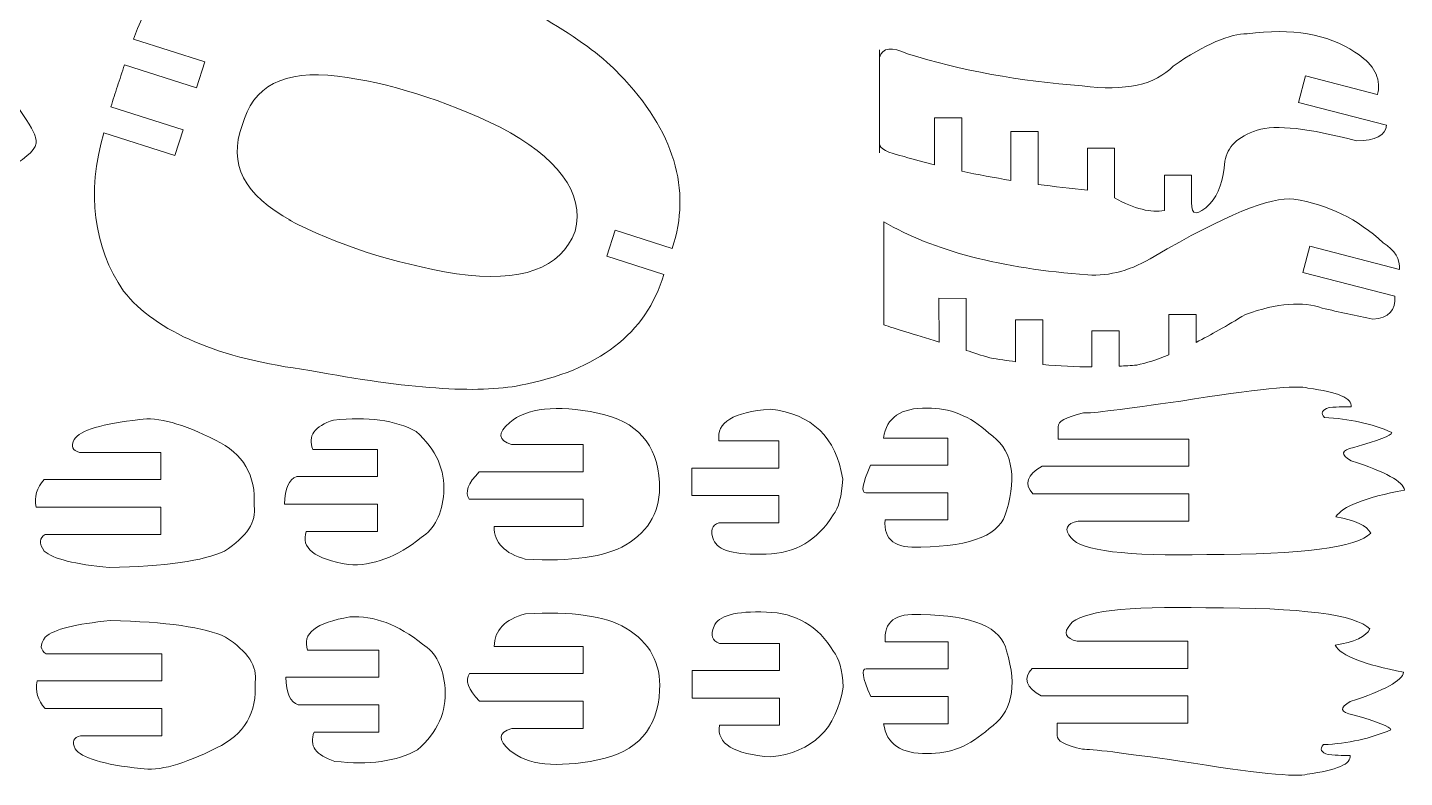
# Model space of a CAD drawing. Header units: inches. Extents: x -312 to -10, y -67 to 333.
# Drawn here: x -156.8 to -11.6, y -67 to 12.1 of the extents above; entities that cross this region are included whole.
import ezdxf

# ---------------------------------------------------------------- set-up
doc = ezdxf.new("R2010")
doc.units = ezdxf.units.IN
doc.header["$MEASUREMENT"] = 0
doc.layers.add('Layer 1', color=7, linetype='Continuous')

msp = doc.modelspace()

# ---------------------------------------------------------------- linework, layer by layer
at = {"layer": 'Layer 1', "color": 1, "lineweight": 9}
for points, knots in [([(-191.87, -20.74), (-190.09, -21.42), (-186.96, -20.32), (-182.48, -17.42), (-182.48, -17.42), (-177.32, -13.56), (-174.57, -11.48), (-174.25, -11.19), (-174.25, -11.19), (-171.8, -8.82), (-168.48, -6.81), (-164.28, -5.18), (-164.28, -5.18), (-161.92, -3.92), (-159.79, -2.91), (-157.89, -2.14), (-157.89, -2.14), (-156.31, -1.17), (-155.68, -0.28), (-155.98, 0.53), (-155.98, 0.53), (-155.96, 1.08), (-158.35, 4.61), (-163.15, 11.11), (-163.15, 11.11), (-164.74, 14.05), (-164.75, 16.21), (-163.19, 17.59), (-163.19, 17.59), (-162.57, 18.67), (-160.79, 19.52), (-157.85, 20.15), (-157.85, 20.15), (-153.98, 20.68), (-149.4, 21.82), (-144.1, 23.59), (-144.1, 23.59), (-140.14, 24.94), (-136.7, 27.59), (-133.78, 31.56), (-133.78, 31.56), (-132.76, 33.31), (-132.02, 35.27), (-131.56, 37.45)], [0, 0, 0, 0, 0.090909, 0.090909, 0.090909, 0.090909, 0.181818, 0.181818, 0.181818, 0.181818, 0.272727, 0.272727, 0.272727, 0.272727, 0.363636, 0.363636, 0.363636, 0.363636, 0.454545, 0.454545, 0.454545, 0.454545, 0.545455, 0.545455, 0.545455, 0.545455, 0.636364, 0.636364, 0.636364, 0.636364, 0.727273, 0.727273, 0.727273, 0.727273, 0.818182, 0.818182, 0.818182, 0.818182, 0.909091, 0.909091, 0.909091, 0.909091, 1, 1, 1, 1]), ([(-145.65, 10.88), (-143.45, 17.12), (-139.67, 21.25), (-134.31, 23.29), (-134.31, 23.29), (-128.96, 24.81), (-122, 23.29), (-113.44, 18.75), (-113.44, 18.75), (-103.89, 14.39), (-97.55, 10.54), (-94.42, 7.21), (-94.42, 7.21), (-88.62, 1.2), (-86.77, -4.96), (-88.84, -11.18)], [0, 0, 0, 0, 0.25, 0.25, 0.25, 0.25, 0.5, 0.5, 0.5, 0.5, 0.75, 0.75, 0.75, 0.75, 1, 1, 1, 1]), ([(-64.01, 9.34), (-58.37, 7.58), (-52.23, 6.46), (-45.59, 5.97), (-45.59, 5.97), (-41.05, 5.38), (-37.86, 6.08), (-36.01, 8.06), (-36.01, 8.06), (-32.6, 10.37), (-29.99, 11.5), (-28.2, 11.45), (-28.2, 11.45), (-23.5, 12.09), (-19.71, 11.45), (-16.84, 9.51), (-16.84, 9.51), (-15.04, 8.41), (-14.22, 7.1), (-14.37, 5.56), (-14.37, 5.56), (-14.4, 5.28), (-14.44, 5.1), (-14.49, 5.04)], [0, 0, 0, 0, 0.166667, 0.166667, 0.166667, 0.166667, 0.333333, 0.333333, 0.333333, 0.333333, 0.5, 0.5, 0.5, 0.5, 0.666667, 0.666667, 0.666667, 0.666667, 0.833333, 0.833333, 0.833333, 0.833333, 1, 1, 1, 1]), ([(-145.65, 10.88), (-145.65, 10.88), (-138.14, 8.49), (-138.14, 8.49), (-138.14, 8.49), (-138.14, 8.49), (-139.01, 5.76), (-139.01, 5.76), (-139.01, 5.76), (-139.01, 5.76), (-146.6, 8.17), (-146.6, 8.17)], [0, 0, 0, 0, 0.333333, 0.333333, 0.333333, 0.333333, 0.666667, 0.666667, 0.666667, 0.666667, 1, 1, 1, 1]), ([(-99.09, -9.37), (-98.01, -5.29), (-101.04, -1.5), (-106.99, 1.62), (-106.99, 1.62), (-113, 4.52), (-118.72, 6.31), (-124.14, 6.99)], [0, 0, 0, 0, 0.5, 0.5, 0.5, 0.5, 1, 1, 1, 1]), ([(-13.5, 1.82), (-13.5, 1.82), (-22.78, 4.23), (-22.78, 4.23), (-22.78, 4.23), (-22.78, 4.23), (-22.06, 7.01), (-22.06, 7.01), (-22.06, 7.01), (-22.06, 7.01), (-14.49, 5.04), (-14.49, 5.04)], [0, 0, 0, 0, 0.333333, 0.333333, 0.333333, 0.333333, 0.666667, 0.666667, 0.666667, 0.666667, 1, 1, 1, 1]), ([(-148.04, 3.77), (-148.04, 3.77), (-140.42, 1.34), (-140.42, 1.34), (-140.42, 1.34), (-140.42, 1.34), (-141.29, -1.39), (-141.29, -1.39), (-141.29, -1.39), (-141.29, -1.39), (-148.79, 1), (-148.79, 1)], [0, 0, 0, 0, 0.333333, 0.333333, 0.333333, 0.333333, 0.666667, 0.666667, 0.666667, 0.666667, 1, 1, 1, 1]), ([(-61.19, -2.35), (-61.19, -2.35), (-61.19, 2.61), (-61.19, 2.61), (-61.19, 2.61), (-61.19, 2.61), (-58.31, 2.61), (-58.31, 2.61), (-58.31, 2.61), (-58.31, 2.61), (-58.31, -3.02), (-58.31, -3.02)], [0, 0, 0, 0, 0.333333, 0.333333, 0.333333, 0.333333, 0.666667, 0.666667, 0.666667, 0.666667, 1, 1, 1, 1]), ([(-13.5, 1.82), (-13.6, 0.77), (-14.67, 0.17), (-16.69, 0.16), (-16.69, 0.16), (-21.67, 1.51), (-25.16, 1.89), (-27.15, 1.3), (-27.15, 1.3), (-29.2, 0.61), (-30.33, -0.49), (-30.55, -1.97)], [0, 0, 0, 0, 0.333333, 0.333333, 0.333333, 0.333333, 0.666667, 0.666667, 0.666667, 0.666667, 1, 1, 1, 1]), ([(-148.79, 1), (-150.6, -5.37), (-149.9, -10.93), (-146.7, -15.68), (-146.7, -15.68), (-143.21, -20.02), (-136.66, -22.8), (-127.04, -24.03), (-127.04, -24.03), (-116.72, -25.99), (-109.33, -26.51), (-104.85, -25.6), (-104.85, -25.6), (-96.65, -24.04), (-91.61, -20.18), (-89.71, -13.91)], [0, 0, 0, 0, 0.25, 0.25, 0.25, 0.25, 0.5, 0.5, 0.5, 0.5, 0.75, 0.75, 0.75, 0.75, 1, 1, 1, 1]), ([(-53.12, -4), (-53.12, -4), (-53.12, 1.16), (-53.12, 1.16), (-53.12, 1.16), (-53.12, 1.16), (-50.25, 1.16), (-50.25, 1.16), (-50.25, 1.16), (-50.25, 1.16), (-50.25, -4.42), (-50.25, -4.42)], [0, 0, 0, 0, 0.333333, 0.333333, 0.333333, 0.333333, 0.666667, 0.666667, 0.666667, 0.666667, 1, 1, 1, 1]), ([(-66.98, -0.12), (-67.01, -0.63), (-66.14, -1.08), (-64.37, -1.49), (-64.37, -1.49), (-63.32, -1.8), (-62.27, -2.08), (-61.19, -2.35)], [0, 0, 0, 0, 0.5, 0.5, 0.5, 0.5, 1, 1, 1, 1]), ([(-45.06, -5.02), (-45.06, -5.02), (-45.06, -0.59), (-45.06, -0.59), (-45.06, -0.59), (-45.06, -0.59), (-42.19, -0.59), (-42.19, -0.59), (-42.19, -0.59), (-42.19, -0.59), (-42.19, -5.85), (-42.19, -5.85)], [0, 0, 0, 0, 0.333333, 0.333333, 0.333333, 0.333333, 0.666667, 0.666667, 0.666667, 0.666667, 1, 1, 1, 1]), ([(-34.07, -6.32), (-34.1, -7.74), (-33.44, -7.78), (-32.1, -6.45), (-32.1, -6.45), (-31.22, -5.46), (-30.7, -3.97), (-30.55, -1.97)], [0, 0, 0, 0, 0.5, 0.5, 0.5, 0.5, 1, 1, 1, 1]), ([(-36.94, -7.17), (-36.94, -7.17), (-36.94, -3.44), (-36.94, -3.44), (-36.94, -3.44), (-36.94, -3.44), (-34.07, -3.44), (-34.07, -3.44), (-34.07, -3.44), (-34.07, -3.44), (-34.07, -6.32), (-34.07, -6.32)], [0, 0, 0, 0, 0.333333, 0.333333, 0.333333, 0.333333, 0.666667, 0.666667, 0.666667, 0.666667, 1, 1, 1, 1]), ([(-66.53, -8.36), (-61.34, -11.42), (-54.17, -13.29), (-45.02, -13.97), (-45.02, -13.97), (-42.7, -14.12), (-40.36, -13.46), (-38.01, -12.01), (-38.01, -12.01), (-30.58, -7.69), (-25.67, -5.68), (-23.28, -5.97), (-23.28, -5.97), (-19.68, -6.54), (-16.54, -8.08), (-13.86, -10.57), (-13.86, -10.57), (-12.63, -11.39), (-12.05, -12.33), (-12.15, -13.39)], [0, 0, 0, 0, 0.2, 0.2, 0.2, 0.2, 0.4, 0.4, 0.4, 0.4, 0.6, 0.6, 0.6, 0.6, 0.8, 0.8, 0.8, 0.8, 1, 1, 1, 1]), ([(-99.09, -9.37), (-100.57, -13.31), (-104.73, -14.81), (-111.6, -13.86), (-111.6, -13.86), (-118.38, -12.69), (-124.27, -10.79), (-129.26, -8.16)], [0, 0, 0, 0, 0.5, 0.5, 0.5, 0.5, 1, 1, 1, 1]), ([(-88.84, -11.18), (-88.84, -11.18), (-94.87, -9.26), (-94.87, -9.26), (-94.87, -9.26), (-94.87, -9.26), (-95.74, -12), (-95.74, -12), (-95.74, -12), (-95.74, -12), (-89.71, -13.91), (-89.71, -13.91)], [0, 0, 0, 0, 0.333333, 0.333333, 0.333333, 0.333333, 0.666667, 0.666667, 0.666667, 0.666667, 1, 1, 1, 1]), ([(-12.63, -16.22), (-12.63, -16.22), (-22.33, -13.71), (-22.33, -13.71), (-22.33, -13.71), (-22.33, -13.71), (-21.61, -10.94), (-21.61, -10.94), (-21.61, -10.94), (-21.61, -10.94), (-12.15, -13.39), (-12.15, -13.39)], [0, 0, 0, 0, 0.333333, 0.333333, 0.333333, 0.333333, 0.666667, 0.666667, 0.666667, 0.666667, 1, 1, 1, 1]), ([(-60.7, -21.05), (-60.7, -21.05), (-60.71, -16.43), (-60.71, -16.43), (-60.71, -16.43), (-60.71, -16.43), (-57.84, -16.44), (-57.84, -16.44), (-57.84, -16.44), (-57.84, -16.44), (-57.83, -21.93), (-57.83, -21.93)], [0, 0, 0, 0, 0.333333, 0.333333, 0.333333, 0.333333, 0.666667, 0.666667, 0.666667, 0.666667, 1, 1, 1, 1]), ([(-12.63, -16.22), (-12.52, -17.71), (-13.29, -18.52), (-14.94, -18.63), (-14.94, -18.63), (-16.7, -18.27), (-18.5, -17.88), (-20.31, -17.47), (-20.31, -17.47), (-22.31, -16.72), (-25, -16.94), (-28.39, -18.13), (-28.39, -18.13), (-30.41, -19.37), (-32, -20.28), (-33.59, -21.08)], [0, 0, 0, 0, 0.25, 0.25, 0.25, 0.25, 0.5, 0.5, 0.5, 0.5, 0.75, 0.75, 0.75, 0.75, 1, 1, 1, 1]), ([(-52.64, -23.12), (-52.64, -23.12), (-52.64, -18.72), (-52.64, -18.72), (-52.64, -18.72), (-52.64, -18.72), (-49.77, -18.72), (-49.77, -18.72), (-49.77, -18.72), (-49.77, -18.72), (-49.76, -23.43), (-49.76, -23.43)], [0, 0, 0, 0, 0.333333, 0.333333, 0.333333, 0.333333, 0.666667, 0.666667, 0.666667, 0.666667, 1, 1, 1, 1]), ([(-36.46, -22.4), (-36.46, -22.4), (-36.47, -18.13), (-36.47, -18.13), (-36.47, -18.13), (-36.47, -18.13), (-33.6, -18.13), (-33.6, -18.13), (-33.6, -18.13), (-33.6, -18.13), (-33.59, -21.08), (-33.59, -21.08)], [0, 0, 0, 0, 0.333333, 0.333333, 0.333333, 0.333333, 0.666667, 0.666667, 0.666667, 0.666667, 1, 1, 1, 1]), ([(-44.58, -23.66), (-44.58, -23.66), (-44.58, -19.88), (-44.58, -19.88), (-44.58, -19.88), (-44.58, -19.88), (-41.71, -19.88), (-41.71, -19.88), (-41.71, -19.88), (-41.71, -19.88), (-41.71, -23.59), (-41.71, -23.59)], [0, 0, 0, 0, 0.333333, 0.333333, 0.333333, 0.333333, 0.666667, 0.666667, 0.666667, 0.666667, 1, 1, 1, 1]), ([(-52.64, -23.12), (-53.49, -23.01), (-54.47, -22.86), (-55.34, -22.72), (-55.34, -22.72), (-56.24, -22.44), (-57.03, -22.18), (-57.83, -21.93)], [0, 0, 0, 0, 0.5, 0.5, 0.5, 0.5, 1, 1, 1, 1]), ([(-36.46, -22.4), (-37.69, -22.9), (-38.92, -23.29), (-39.85, -23.47), (-39.85, -23.47), (-40.47, -23.52), (-41.08, -23.56), (-41.71, -23.59)], [0, 0, 0, 0, 0.5, 0.5, 0.5, 0.5, 1, 1, 1, 1]), ([(-46.03, -39.92), (-47.3, -40.2), (-47.54, -40.79), (-46.76, -41.7), (-46.76, -41.7), (-45.71, -43.06), (-40.94, -43.64), (-32.46, -43.44), (-32.46, -43.44), (-22.37, -43.46), (-16.61, -42.72), (-15.18, -41.21), (-15.18, -41.21), (-15.56, -40.4), (-16.79, -39.82), (-18.85, -39.48), (-18.85, -39.48), (-18.19, -38.38), (-15.78, -37.44), (-11.62, -36.66), (-11.62, -36.66), (-11.74, -35.76), (-13.61, -34.73), (-17.23, -33.56), (-17.23, -33.56), (-18.4, -32.9), (-18.31, -32.43), (-16.95, -32.15), (-16.95, -32.15), (-14.35, -31.44), (-13.02, -30.91), (-12.95, -30.58), (-12.95, -30.58), (-15.1, -29.65), (-17.47, -29.12), (-20.06, -29), (-20.06, -29), (-20.49, -28.55), (-20.33, -28.2), (-19.57, -27.96), (-19.57, -27.96), (-18.52, -27.87), (-17.74, -27.85), (-17.23, -27.87), (-17.23, -27.87), (-17.11, -26.97), (-18.63, -26.32), (-21.8, -25.9), (-21.8, -25.9), (-22.82, -25.55), (-27.29, -26.01), (-35.21, -27.27), (-35.21, -27.27), (-41.21, -28.14), (-44.63, -28.56), (-45.47, -28.52), (-45.47, -28.52), (-47.32, -28.95), (-48.21, -29.43), (-48.13, -29.97), (-48.13, -29.97), (-48.13, -30.41), (-48.13, -30.84), (-48.13, -31.28)], [0, 0, 0, 0, 0.0625, 0.0625, 0.0625, 0.0625, 0.125, 0.125, 0.125, 0.125, 0.1875, 0.1875, 0.1875, 0.1875, 0.25, 0.25, 0.25, 0.25, 0.3125, 0.3125, 0.3125, 0.3125, 0.375, 0.375, 0.375, 0.375, 0.4375, 0.4375, 0.4375, 0.4375, 0.5, 0.5, 0.5, 0.5, 0.5625, 0.5625, 0.5625, 0.5625, 0.625, 0.625, 0.625, 0.625, 0.6875, 0.6875, 0.6875, 0.6875, 0.75, 0.75, 0.75, 0.75, 0.8125, 0.8125, 0.8125, 0.8125, 0.875, 0.875, 0.875, 0.875, 0.9375, 0.9375, 0.9375, 0.9375, 1, 1, 1, 1]), ([(-154.95, -41.33), (-155.61, -41.69), (-155.65, -42.27), (-155.07, -43.09), (-155.07, -43.09), (-154.13, -43.91), (-151.84, -44.48), (-148.21, -44.82), (-148.21, -44.82), (-142.3, -44.7), (-138.24, -44.12), (-136.05, -43.09), (-136.05, -43.09), (-133.69, -41.55), (-132.66, -39.97), (-132.94, -38.33), (-132.94, -38.33), (-132.71, -35.1), (-134.07, -32.79), (-137.02, -31.4), (-137.02, -31.4), (-140.45, -29.65), (-143.1, -28.92), (-144.98, -29.22), (-144.98, -29.22), (-148.96, -29.65), (-151.28, -30.35), (-151.92, -31.31), (-151.92, -31.31), (-152.27, -32.04), (-152.08, -32.5), (-151.36, -32.68)], [0, 0, 0, 0, 0.125, 0.125, 0.125, 0.125, 0.25, 0.25, 0.25, 0.25, 0.375, 0.375, 0.375, 0.375, 0.5, 0.5, 0.5, 0.5, 0.625, 0.625, 0.625, 0.625, 0.75, 0.75, 0.75, 0.75, 0.875, 0.875, 0.875, 0.875, 1, 1, 1, 1]), ([(-126.74, -32.37), (-127.31, -30.95), (-126.58, -29.92), (-124.56, -29.28), (-124.56, -29.28), (-120.95, -28.88), (-118.05, -29.28), (-115.84, -30.49), (-115.84, -30.49), (-113.74, -32.37), (-112.77, -34.52), (-112.93, -36.94), (-112.93, -36.94), (-113.1, -39.18), (-113.9, -40.76), (-115.31, -41.66), (-115.31, -41.66), (-117.87, -43.71), (-120.43, -44.67), (-122.99, -44.52), (-122.99, -44.52), (-126.57, -43.91), (-128.05, -42.74), (-127.43, -41.01)], [0, 0, 0, 0, 0.166667, 0.166667, 0.166667, 0.166667, 0.333333, 0.333333, 0.333333, 0.333333, 0.5, 0.5, 0.5, 0.5, 0.666667, 0.666667, 0.666667, 0.666667, 0.833333, 0.833333, 0.833333, 0.833333, 1, 1, 1, 1]), ([(-107.62, -40.5), (-107.61, -42.21), (-106.51, -43.35), (-104.33, -43.93), (-104.33, -43.93), (-99.45, -44.21), (-95.93, -43.71), (-93.74, -42.44), (-93.74, -42.44), (-91.21, -40.92), (-90.03, -38.73), (-90.19, -35.87), (-90.19, -35.87), (-90.39, -31.81), (-92.56, -29.36), (-96.69, -28.53), (-96.69, -28.53), (-101.08, -27.66), (-104.18, -27.99), (-105.98, -29.54), (-105.98, -29.54), (-107.29, -30.64), (-107.22, -31.42), (-105.78, -31.86)], [0, 0, 0, 0, 0.166667, 0.166667, 0.166667, 0.166667, 0.333333, 0.333333, 0.333333, 0.333333, 0.5, 0.5, 0.5, 0.5, 0.666667, 0.666667, 0.666667, 0.666667, 0.833333, 0.833333, 0.833333, 0.833333, 1, 1, 1, 1]), ([(-83.91, -31.46), (-84.2, -29.52), (-82.4, -28.41), (-78.49, -28.13), (-78.49, -28.13), (-74.09, -28.62), (-71.55, -31.08), (-70.86, -35.5), (-70.86, -35.5), (-70.95, -37.32), (-71.29, -38.57), (-71.87, -39.25), (-71.87, -39.25), (-73.5, -41.95), (-75.85, -43.34), (-78.94, -43.4), (-78.94, -43.4), (-82.21, -43.53), (-84.05, -43.03), (-84.47, -41.91), (-84.47, -41.91), (-84.88, -40.96), (-84.69, -40.35), (-83.91, -40.11)], [0, 0, 0, 0, 0.166667, 0.166667, 0.166667, 0.166667, 0.333333, 0.333333, 0.333333, 0.333333, 0.5, 0.5, 0.5, 0.5, 0.666667, 0.666667, 0.666667, 0.666667, 0.833333, 0.833333, 0.833333, 0.833333, 1, 1, 1, 1]), ([(-66.55, -31.17), (-66.25, -29), (-64.72, -27.95), (-61.95, -28.03), (-61.95, -28.03), (-59.59, -27.96), (-57.42, -28.84), (-55.44, -30.65), (-55.44, -30.65), (-53.05, -32.28), (-52.43, -35), (-53.58, -38.83), (-53.58, -38.83), (-54.12, -41.32), (-57.14, -42.6), (-62.63, -42.66), (-62.63, -42.66), (-65.31, -42.86), (-66.56, -41.91), (-66.39, -39.81)], [0, 0, 0, 0, 0.2, 0.2, 0.2, 0.2, 0.4, 0.4, 0.4, 0.4, 0.6, 0.6, 0.6, 0.6, 0.8, 0.8, 0.8, 0.8, 1, 1, 1, 1]), ([(-105.78, -31.86), (-105.78, -31.86), (-98.23, -31.86), (-98.23, -31.86), (-98.23, -31.86), (-98.23, -31.86), (-98.23, -34.73), (-98.23, -34.73), (-98.23, -34.73), (-98.23, -34.73), (-109.19, -34.73), (-109.19, -34.73)], [0, 0, 0, 0, 0.333333, 0.333333, 0.333333, 0.333333, 0.666667, 0.666667, 0.666667, 0.666667, 1, 1, 1, 1]), ([(-86.77, -34.33), (-86.77, -34.33), (-77.58, -34.33), (-77.58, -34.33), (-77.58, -34.33), (-77.58, -34.33), (-77.58, -31.46), (-77.58, -31.46), (-77.58, -31.46), (-77.58, -31.46), (-83.91, -31.46), (-83.91, -31.46)], [0, 0, 0, 0, 0.333333, 0.333333, 0.333333, 0.333333, 0.666667, 0.666667, 0.666667, 0.666667, 1, 1, 1, 1]), ([(-67.92, -34.04), (-67.92, -34.04), (-59.76, -34.04), (-59.76, -34.04), (-59.76, -34.04), (-59.76, -34.04), (-59.76, -31.17), (-59.76, -31.17), (-59.76, -31.17), (-59.76, -31.17), (-66.55, -31.17), (-66.55, -31.17)], [0, 0, 0, 0, 0.333333, 0.333333, 0.333333, 0.333333, 0.666667, 0.666667, 0.666667, 0.666667, 1, 1, 1, 1]), ([(-48.13, -31.28), (-48.13, -31.28), (-34.36, -31.28), (-34.36, -31.28), (-34.36, -31.28), (-34.36, -31.28), (-34.36, -34.15), (-34.36, -34.15), (-34.36, -34.15), (-34.36, -34.15), (-49.83, -34.15), (-49.83, -34.15)], [0, 0, 0, 0, 0.333333, 0.333333, 0.333333, 0.333333, 0.666667, 0.666667, 0.666667, 0.666667, 1, 1, 1, 1]), ([(-151.36, -32.68), (-151.36, -32.68), (-142.76, -32.68), (-142.76, -32.68), (-142.76, -32.68), (-142.76, -32.68), (-142.76, -35.55), (-142.76, -35.55), (-142.76, -35.55), (-142.76, -35.55), (-155.07, -35.55), (-155.07, -35.55)], [0, 0, 0, 0, 0.333333, 0.333333, 0.333333, 0.333333, 0.666667, 0.666667, 0.666667, 0.666667, 1, 1, 1, 1]), ([(-126.74, -32.37), (-126.74, -32.37), (-119.92, -32.37), (-119.92, -32.37), (-119.92, -32.37), (-119.92, -32.37), (-119.92, -35.24), (-119.92, -35.24), (-119.92, -35.24), (-119.92, -35.24), (-128.44, -35.24), (-128.44, -35.24)], [0, 0, 0, 0, 0.333333, 0.333333, 0.333333, 0.333333, 0.666667, 0.666667, 0.666667, 0.666667, 1, 1, 1, 1]), ([(-110.24, -37.63), (-110.24, -37.63), (-98.23, -37.63), (-98.23, -37.63), (-98.23, -37.63), (-98.23, -37.63), (-98.23, -40.5), (-98.23, -40.5), (-98.23, -40.5), (-98.23, -40.5), (-107.62, -40.5), (-107.62, -40.5)], [0, 0, 0, 0, 0.333333, 0.333333, 0.333333, 0.333333, 0.666667, 0.666667, 0.666667, 0.666667, 1, 1, 1, 1]), ([(-83.91, -40.11), (-83.91, -40.11), (-77.58, -40.11), (-77.58, -40.11), (-77.58, -40.11), (-77.58, -40.11), (-77.58, -37.24), (-77.58, -37.24), (-77.58, -37.24), (-77.58, -37.24), (-86.77, -37.24), (-86.77, -37.24)], [0, 0, 0, 0, 0.333333, 0.333333, 0.333333, 0.333333, 0.666667, 0.666667, 0.666667, 0.666667, 1, 1, 1, 1]), ([(-66.39, -39.81), (-66.39, -39.81), (-59.76, -39.81), (-59.76, -39.81), (-59.76, -39.81), (-59.76, -39.81), (-59.76, -36.94), (-59.76, -36.94), (-59.76, -36.94), (-59.76, -36.94), (-68.41, -36.94), (-68.41, -36.94)], [0, 0, 0, 0, 0.333333, 0.333333, 0.333333, 0.333333, 0.666667, 0.666667, 0.666667, 0.666667, 1, 1, 1, 1]), ([(-50.8, -37.05), (-50.8, -37.05), (-34.36, -37.05), (-34.36, -37.05), (-34.36, -37.05), (-34.36, -37.05), (-34.36, -39.92), (-34.36, -39.92), (-34.36, -39.92), (-34.36, -39.92), (-46.03, -39.92), (-46.03, -39.92)], [0, 0, 0, 0, 0.333333, 0.333333, 0.333333, 0.333333, 0.666667, 0.666667, 0.666667, 0.666667, 1, 1, 1, 1]), ([(-155.92, -38.46), (-155.92, -38.46), (-142.76, -38.46), (-142.76, -38.46), (-142.76, -38.46), (-142.76, -38.46), (-142.76, -41.33), (-142.76, -41.33), (-142.76, -41.33), (-142.76, -41.33), (-154.95, -41.33), (-154.95, -41.33)], [0, 0, 0, 0, 0.333333, 0.333333, 0.333333, 0.333333, 0.666667, 0.666667, 0.666667, 0.666667, 1, 1, 1, 1]), ([(-129.73, -38.14), (-129.73, -38.14), (-119.92, -38.14), (-119.92, -38.14), (-119.92, -38.14), (-119.92, -38.14), (-119.92, -41.01), (-119.92, -41.01), (-119.92, -41.01), (-119.92, -41.01), (-127.43, -41.01), (-127.43, -41.01)], [0, 0, 0, 0, 0.333333, 0.333333, 0.333333, 0.333333, 0.666667, 0.666667, 0.666667, 0.666667, 1, 1, 1, 1]), ([(-46.13, -52.59), (-47.39, -52.31), (-47.63, -51.72), (-46.85, -50.81), (-46.85, -50.81), (-45.8, -49.45), (-41.04, -48.87), (-32.56, -49.07), (-32.56, -49.07), (-22.47, -49.04), (-16.71, -49.79), (-15.27, -51.3), (-15.27, -51.3), (-15.66, -52.11), (-16.88, -52.68), (-18.94, -53.02), (-18.94, -53.02), (-18.28, -54.13), (-15.87, -55.07), (-11.71, -55.85), (-11.71, -55.85), (-11.83, -56.75), (-13.71, -57.78), (-17.33, -58.95), (-17.33, -58.95), (-18.5, -59.61), (-18.4, -60.08), (-17.05, -60.36), (-17.05, -60.36), (-14.45, -61.07), (-13.11, -61.6), (-13.05, -61.93), (-13.05, -61.93), (-15.2, -62.86), (-17.57, -63.38), (-20.16, -63.5), (-20.16, -63.5), (-20.59, -63.96), (-20.42, -64.31), (-19.67, -64.55), (-19.67, -64.55), (-18.62, -64.63), (-17.84, -64.66), (-17.33, -64.63), (-17.33, -64.63), (-17.21, -65.53), (-18.73, -66.19), (-21.89, -66.61), (-21.89, -66.61), (-22.92, -66.96), (-27.39, -66.5), (-35.3, -65.24), (-35.3, -65.24), (-41.31, -64.37), (-44.73, -63.95), (-45.56, -63.99), (-45.56, -63.99), (-47.42, -63.56), (-48.31, -63.07), (-48.23, -62.54), (-48.23, -62.54), (-48.23, -62.1), (-48.23, -61.67), (-48.23, -61.23)], [0, 0, 0, 0, 0.0625, 0.0625, 0.0625, 0.0625, 0.125, 0.125, 0.125, 0.125, 0.1875, 0.1875, 0.1875, 0.1875, 0.25, 0.25, 0.25, 0.25, 0.3125, 0.3125, 0.3125, 0.3125, 0.375, 0.375, 0.375, 0.375, 0.4375, 0.4375, 0.4375, 0.4375, 0.5, 0.5, 0.5, 0.5, 0.5625, 0.5625, 0.5625, 0.5625, 0.625, 0.625, 0.625, 0.625, 0.6875, 0.6875, 0.6875, 0.6875, 0.75, 0.75, 0.75, 0.75, 0.8125, 0.8125, 0.8125, 0.8125, 0.875, 0.875, 0.875, 0.875, 0.9375, 0.9375, 0.9375, 0.9375, 1, 1, 1, 1]), ([(-154.85, -53.91), (-155.51, -53.55), (-155.55, -52.97), (-154.97, -52.16), (-154.97, -52.16), (-154.02, -51.34), (-151.74, -50.76), (-148.1, -50.42), (-148.1, -50.42), (-142.19, -50.54), (-138.14, -51.12), (-135.94, -52.16), (-135.94, -52.16), (-133.59, -53.69), (-132.55, -55.27), (-132.83, -56.91), (-132.83, -56.91), (-132.6, -60.14), (-133.96, -62.45), (-136.91, -63.85), (-136.91, -63.85), (-140.35, -65.59), (-143, -66.32), (-144.87, -66.02), (-144.87, -66.02), (-148.85, -65.59), (-151.17, -64.9), (-151.82, -63.93), (-151.82, -63.93), (-152.17, -63.2), (-151.98, -62.75), (-151.25, -62.56)], [0, 0, 0, 0, 0.125, 0.125, 0.125, 0.125, 0.25, 0.25, 0.25, 0.25, 0.375, 0.375, 0.375, 0.375, 0.5, 0.5, 0.5, 0.5, 0.625, 0.625, 0.625, 0.625, 0.75, 0.75, 0.75, 0.75, 0.875, 0.875, 0.875, 0.875, 1, 1, 1, 1]), ([(-126.6, -62.18), (-127.16, -63.6), (-126.44, -64.63), (-124.42, -65.26), (-124.42, -65.26), (-120.81, -65.67), (-117.9, -65.26), (-115.69, -64.05), (-115.69, -64.05), (-113.59, -62.17), (-112.62, -60.02), (-112.79, -57.6), (-112.79, -57.6), (-112.96, -55.36), (-113.76, -53.79), (-115.17, -52.89), (-115.17, -52.89), (-117.73, -50.83), (-120.29, -49.88), (-122.84, -50.03), (-122.84, -50.03), (-126.42, -50.63), (-127.91, -51.8), (-127.29, -53.53)], [0, 0, 0, 0, 0.166667, 0.166667, 0.166667, 0.166667, 0.333333, 0.333333, 0.333333, 0.333333, 0.5, 0.5, 0.5, 0.5, 0.666667, 0.666667, 0.666667, 0.666667, 0.833333, 0.833333, 0.833333, 0.833333, 1, 1, 1, 1]), ([(-107.6, -53.14), (-107.59, -51.43), (-106.5, -50.29), (-104.31, -49.71), (-104.31, -49.71), (-99.43, -49.43), (-95.91, -49.92), (-93.73, -51.2), (-93.73, -51.2), (-91.19, -52.72), (-90.01, -54.91), (-90.17, -57.77), (-90.17, -57.77), (-90.37, -61.83), (-92.54, -64.28), (-96.67, -65.11), (-96.67, -65.11), (-101.06, -65.98), (-104.16, -65.65), (-105.96, -64.1), (-105.96, -64.1), (-107.27, -62.99), (-107.2, -62.22), (-105.76, -61.78)], [0, 0, 0, 0, 0.166667, 0.166667, 0.166667, 0.166667, 0.333333, 0.333333, 0.333333, 0.333333, 0.5, 0.5, 0.5, 0.5, 0.666667, 0.666667, 0.666667, 0.666667, 0.833333, 0.833333, 0.833333, 0.833333, 1, 1, 1, 1]), ([(-83.86, -61.46), (-84.16, -63.4), (-82.35, -64.52), (-78.45, -64.8), (-78.45, -64.8), (-74.05, -64.3), (-71.5, -61.85), (-70.81, -57.42), (-70.81, -57.42), (-70.91, -55.61), (-71.25, -54.36), (-71.82, -53.68), (-71.82, -53.68), (-73.45, -50.97), (-75.81, -49.59), (-78.89, -49.52), (-78.89, -49.52), (-82.16, -49.4), (-84.01, -49.9), (-84.43, -51.02), (-84.43, -51.02), (-84.83, -51.97), (-84.64, -52.57), (-83.86, -52.82)], [0, 0, 0, 0, 0.166667, 0.166667, 0.166667, 0.166667, 0.333333, 0.333333, 0.333333, 0.333333, 0.5, 0.5, 0.5, 0.5, 0.666667, 0.666667, 0.666667, 0.666667, 0.833333, 0.833333, 0.833333, 0.833333, 1, 1, 1, 1]), ([(-66.54, -61.29), (-66.24, -63.45), (-64.71, -64.5), (-61.93, -64.42), (-61.93, -64.42), (-59.58, -64.49), (-57.41, -63.62), (-55.43, -61.8), (-55.43, -61.8), (-53.03, -60.18), (-52.41, -57.45), (-53.57, -53.62), (-53.57, -53.62), (-54.11, -51.13), (-57.12, -49.86), (-62.62, -49.79), (-62.62, -49.79), (-65.3, -49.59), (-66.55, -50.54), (-66.37, -52.64)], [0, 0, 0, 0, 0.2, 0.2, 0.2, 0.2, 0.4, 0.4, 0.4, 0.4, 0.6, 0.6, 0.6, 0.6, 0.8, 0.8, 0.8, 0.8, 1, 1, 1, 1]), ([(-129.59, -56.4), (-129.59, -56.4), (-119.78, -56.4), (-119.78, -56.4), (-119.78, -56.4), (-119.78, -56.4), (-119.78, -53.53), (-119.78, -53.53), (-119.78, -53.53), (-119.78, -53.53), (-127.29, -53.53), (-127.29, -53.53)], [0, 0, 0, 0, 0.333333, 0.333333, 0.333333, 0.333333, 0.666667, 0.666667, 0.666667, 0.666667, 1, 1, 1, 1]), ([(-110.23, -56), (-110.23, -56), (-98.22, -56), (-98.22, -56), (-98.22, -56), (-98.22, -56), (-98.22, -53.14), (-98.22, -53.14), (-98.22, -53.14), (-98.22, -53.14), (-107.6, -53.14), (-107.6, -53.14)], [0, 0, 0, 0, 0.333333, 0.333333, 0.333333, 0.333333, 0.666667, 0.666667, 0.666667, 0.666667, 1, 1, 1, 1]), ([(-83.86, -52.82), (-83.86, -52.82), (-77.53, -52.82), (-77.53, -52.82), (-77.53, -52.82), (-77.53, -52.82), (-77.53, -55.69), (-77.53, -55.69), (-77.53, -55.69), (-77.53, -55.69), (-86.72, -55.69), (-86.72, -55.69)], [0, 0, 0, 0, 0.333333, 0.333333, 0.333333, 0.333333, 0.666667, 0.666667, 0.666667, 0.666667, 1, 1, 1, 1]), ([(-66.37, -52.64), (-66.37, -52.64), (-59.75, -52.64), (-59.75, -52.64), (-59.75, -52.64), (-59.75, -52.64), (-59.75, -55.51), (-59.75, -55.51), (-59.75, -55.51), (-59.75, -55.51), (-68.39, -55.51), (-68.39, -55.51)], [0, 0, 0, 0, 0.333333, 0.333333, 0.333333, 0.333333, 0.666667, 0.666667, 0.666667, 0.666667, 1, 1, 1, 1]), ([(-50.89, -55.46), (-50.89, -55.46), (-34.46, -55.46), (-34.46, -55.46), (-34.46, -55.46), (-34.46, -55.46), (-34.46, -52.59), (-34.46, -52.59), (-34.46, -52.59), (-34.46, -52.59), (-46.13, -52.59), (-46.13, -52.59)], [0, 0, 0, 0, 0.333333, 0.333333, 0.333333, 0.333333, 0.666667, 0.666667, 0.666667, 0.666667, 1, 1, 1, 1]), ([(-155.82, -56.78), (-155.82, -56.78), (-142.65, -56.78), (-142.65, -56.78), (-142.65, -56.78), (-142.65, -56.78), (-142.65, -53.91), (-142.65, -53.91), (-142.65, -53.91), (-142.65, -53.91), (-154.85, -53.91), (-154.85, -53.91)], [0, 0, 0, 0, 0.333333, 0.333333, 0.333333, 0.333333, 0.666667, 0.666667, 0.666667, 0.666667, 1, 1, 1, 1]), ([(-126.6, -62.18), (-126.6, -62.18), (-119.78, -62.18), (-119.78, -62.18), (-119.78, -62.18), (-119.78, -62.18), (-119.78, -59.31), (-119.78, -59.31), (-119.78, -59.31), (-119.78, -59.31), (-128.3, -59.31), (-128.3, -59.31)], [0, 0, 0, 0, 0.333333, 0.333333, 0.333333, 0.333333, 0.666667, 0.666667, 0.666667, 0.666667, 1, 1, 1, 1]), ([(-105.76, -61.78), (-105.76, -61.78), (-98.22, -61.78), (-98.22, -61.78), (-98.22, -61.78), (-98.22, -61.78), (-98.22, -58.91), (-98.22, -58.91), (-98.22, -58.91), (-98.22, -58.91), (-109.18, -58.91), (-109.18, -58.91)], [0, 0, 0, 0, 0.333333, 0.333333, 0.333333, 0.333333, 0.666667, 0.666667, 0.666667, 0.666667, 1, 1, 1, 1]), ([(-86.72, -58.6), (-86.72, -58.6), (-77.53, -58.59), (-77.53, -58.59), (-77.53, -58.59), (-77.53, -58.59), (-77.53, -61.46), (-77.53, -61.46), (-77.53, -61.46), (-77.53, -61.46), (-83.86, -61.46), (-83.86, -61.46)], [0, 0, 0, 0, 0.333333, 0.333333, 0.333333, 0.333333, 0.666667, 0.666667, 0.666667, 0.666667, 1, 1, 1, 1]), ([(-67.91, -58.42), (-67.91, -58.42), (-59.75, -58.42), (-59.75, -58.42), (-59.75, -58.42), (-59.75, -58.42), (-59.75, -61.29), (-59.75, -61.29), (-59.75, -61.29), (-59.75, -61.29), (-66.54, -61.29), (-66.54, -61.29)], [0, 0, 0, 0, 0.333333, 0.333333, 0.333333, 0.333333, 0.666667, 0.666667, 0.666667, 0.666667, 1, 1, 1, 1]), ([(-48.23, -61.23), (-48.23, -61.23), (-34.46, -61.23), (-34.46, -61.23), (-34.46, -61.23), (-34.46, -61.23), (-34.46, -58.36), (-34.46, -58.36), (-34.46, -58.36), (-34.46, -58.36), (-49.92, -58.36), (-49.92, -58.36)], [0, 0, 0, 0, 0.333333, 0.333333, 0.333333, 0.333333, 0.666667, 0.666667, 0.666667, 0.666667, 1, 1, 1, 1]), ([(-151.25, -62.56), (-151.25, -62.56), (-142.65, -62.56), (-142.65, -62.56), (-142.65, -62.56), (-142.65, -62.56), (-142.65, -59.69), (-142.65, -59.69), (-142.65, -59.69), (-142.65, -59.69), (-154.97, -59.69), (-154.97, -59.69)], [0, 0, 0, 0, 0.333333, 0.333333, 0.333333, 0.333333, 0.666667, 0.666667, 0.666667, 0.666667, 1, 1, 1, 1])]:
    msp.add_open_spline(points, degree=3, knots=knots, dxfattribs=at)
for points in [[(-66.98, 8.95), (-66.68, 10.01), (-65.69, 10.14), (-64.01, 9.34)], [(-66.98, -1.1), (-66.98, -1.1), (-66.98, 9.78), (-66.98, 9.78)], [(-147.35, 5.92), (-147.12, 6.65), (-146.83, 7.43), (-146.6, 8.17)], [(-124.14, 6.99), (-129.77, 7.69), (-133.12, 5.95), (-134.18, 1.79)], [(-147.35, 5.92), (-147.59, 5.18), (-147.8, 4.5), (-148.04, 3.77)], [(-128.99, -8.25), (-133.98, -5.57), (-135.72, -2.22), (-134.18, 1.79)], [(-58.31, -3.02), (-56.57, -3.4), (-54.9, -3.71), (-53.12, -4)], [(-50.25, -4.42), (-48.6, -4.65), (-46.71, -4.87), (-45.06, -5.02)], [(-42.19, -5.85), (-40.08, -7.01), (-38.33, -7.45), (-36.94, -7.17)], [(-66.52, -19.24), (-66.52, -19.24), (-66.53, -8.36), (-66.53, -8.36)], [(-60.7, -21.05), (-63.4, -20.22), (-65.42, -19.58), (-66.52, -19.24)], [(-44.58, -23.66), (-46.23, -23.66), (-48.06, -23.58), (-49.76, -23.43)], [(-109.19, -34.73), (-110.38, -35.94), (-110.73, -36.91), (-110.24, -37.63)], [(-86.77, -37.24), (-86.77, -36.27), (-86.77, -35.3), (-86.77, -34.33)], [(-67.92, -34.04), (-68.79, -36.02), (-68.95, -36.99), (-68.41, -36.94)], [(-49.83, -34.15), (-51.44, -35.03), (-51.77, -36), (-50.8, -37.05)], [(-155.92, -38.46), (-156.15, -37.37), (-155.87, -36.4), (-155.07, -35.55)], [(-129.73, -38.14), (-129.68, -36.49), (-129.25, -35.52), (-128.44, -35.24)], [(-129.59, -56.4), (-129.53, -58.06), (-129.1, -59.03), (-128.3, -59.31)], [(-109.18, -58.91), (-110.36, -57.69), (-110.71, -56.72), (-110.23, -56)], [(-86.72, -55.69), (-86.73, -56.66), (-86.73, -57.63), (-86.72, -58.6)], [(-67.91, -58.42), (-68.77, -56.43), (-68.93, -55.46), (-68.39, -55.51)], [(-49.92, -58.36), (-51.54, -57.48), (-51.86, -56.51), (-50.89, -55.46)], [(-155.82, -56.78), (-156.04, -57.87), (-155.76, -58.84), (-154.97, -59.69)]]:
    msp.add_open_spline(points, degree=3, dxfattribs=at)

doc.saveas('drawing.dxf')
